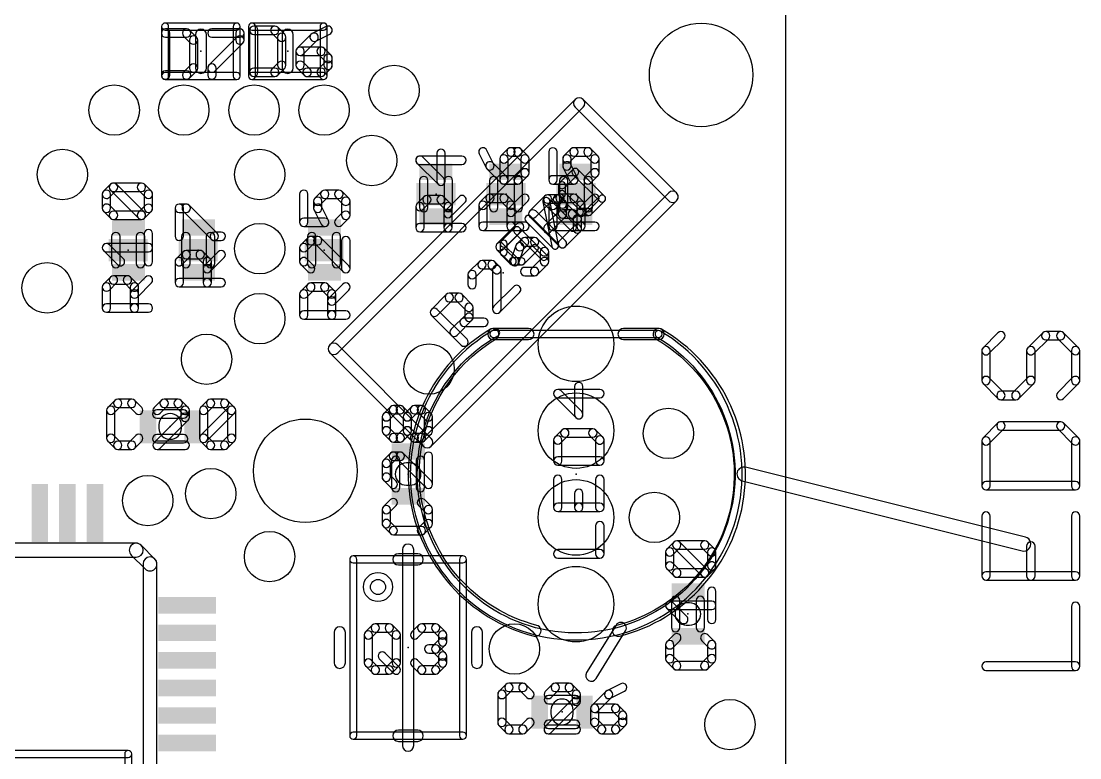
# Model space of a CAD drawing. Extents: x -56 to 120, y -53 to 58.
# Drawn here: x 40.73 to 59.94, y 32.95 to 46.32 of the extents above; entities that cross this region are included whole.
import ezdxf

# ---------------------------------------------------------------- set-up
doc = ezdxf.new("R2010")
doc.units = 0
for name, color, linetype in [('125', 6, 'CONTINUOUS'), ('126', 6, 'CONTINUOUS'), ('17', 82, 'CONTINUOUS'), ('18', 82, 'CONTINUOUS'), ('20', 7, 'CONTINUOUS'), ('21', 253, 'CONTINUOUS'), ('22', 253, 'CONTINUOUS'), ('23', 7, 'CONTINUOUS'), ('24', 7, 'CONTINUOUS'), ('49', 253, 'CONTINUOUS'), ('51', 253, 'CONTINUOUS'), ('52', 253, 'CONTINUOUS')]:
    doc.layers.add(name, color=color, linetype=linetype)

# ---------------------------------------------------------------- blocks, each defined once
blk = doc.blocks.new('RECT')
blk.add_solid([(-0.5, -0.5), (0.5, -0.5), (-0.5, 0.5), (0.5, 0.5)])
blk = doc.blocks.new('ROUNDP')
blk.add_circle((0, 0), 0.5)
blk = doc.blocks.new('ROUNDV')
blk.add_circle((0, 0), 0.5)

msp = doc.modelspace()

# ---------------------------------------------------------------- linework, layer by layer
at = {"layer": '125'}
for points in [[(43.2741, 46.1016), (43.2741, 45.339, 1), (43.4265, 45.339), (43.4265, 46.1016, 1)], [(43.7316, 46.1778), (43.3503, 46.1778, 1), (43.3503, 46.0254), (43.7316, 46.0254, 1)], [(43.9126, 46.0284), (43.7855, 46.1555, 1), (43.6777, 46.0478), (43.8048, 45.9207, 1)], [(44.1922, 46.0254), (44.7007, 46.0254, 1), (44.7007, 46.1778), (44.1922, 46.1778, 1)], [(44.6245, 46.1016), (44.6245, 45.9745, 1), (44.7769, 45.9745), (44.7769, 46.1016, 1)], [(44.8743, 46.1525), (44.8743, 45.3898, 1), (45.0267, 45.3898), (45.0267, 46.1525, 1)], [(45.3318, 46.2287), (44.9505, 46.2287, 1), (44.9505, 46.0763), (45.3318, 46.0763, 1)], [(45.5128, 46.0792), (45.3857, 46.2063, 1), (45.2779, 46.0986), (45.405, 45.9715, 1)], [(46.2668, 46.2206), (46.0126, 46.0935, 1), (46.0807, 45.9572), (46.3349, 46.0843, 1)], [(43.9349, 45.4661), (43.9349, 45.9745, 1), (43.7825, 45.9745), (43.7825, 45.4661, 1)], [(44.6468, 46.0284), (44.1383, 45.52, 1), (44.2461, 45.4122), (44.7545, 45.9207, 1)], [(45.5351, 45.5169), (45.5351, 46.0253, 1), (45.3827, 46.0253), (45.3827, 45.5169, 1)], [(45.9928, 46.0792), (45.7385, 45.825, 1), (45.8463, 45.7172), (46.1005, 45.9715, 1)], [(45.7162, 45.7711), (45.7162, 45.5169, 1), (45.8686, 45.5169), (45.8686, 45.7711, 1)], [(46.1738, 45.8473), (45.7924, 45.8473, 1), (45.7924, 45.6949), (46.1738, 45.6949, 1)], [(46.3547, 45.6979), (46.2276, 45.825, 1), (46.1199, 45.7172), (46.247, 45.5901, 1)], [(43.7855, 45.2851), (43.9126, 45.4122, 1), (43.8048, 45.52), (43.6777, 45.3929, 1)], [(44.116, 45.4661), (44.116, 45.339, 1), (44.2684, 45.339), (44.2684, 45.4661, 1)], [(45.3857, 45.3359), (45.5128, 45.463, 1), (45.405, 45.5708), (45.2779, 45.4437, 1)], [(45.7385, 45.463), (45.8657, 45.3359, 1), (45.9734, 45.4437), (45.8463, 45.5708, 1)], [(46.2276, 45.3359), (46.3547, 45.463, 1), (46.247, 45.5708), (46.1199, 45.4437, 1)], [(46.3771, 45.5169), (46.3771, 45.644, 1), (46.2247, 45.644), (46.2247, 45.5169, 1)], [(43.3503, 45.2628), (43.7316, 45.2628, 1), (43.7316, 45.4152), (43.3503, 45.4152, 1)], [(44.9505, 45.3136), (45.3318, 45.3136, 1), (45.3318, 45.466), (44.9505, 45.466, 1)], [(45.9195, 45.3136), (46.1738, 45.3136, 1), (46.1738, 45.466), (45.9195, 45.466, 1)], [(49.042, 43.912), (49.169, 43.658, 1), (49.305, 43.726), (49.178, 43.98, 1)], [(49.5653, 43.9997), (49.4383, 43.8727, 1), (49.5457, 43.7653), (49.6727, 43.8923, 1)], [(49.746, 44.022), (49.619, 44.022, 1), (49.619, 43.87), (49.746, 43.87, 1)], [(49.9267, 43.8727), (49.7997, 43.9997, 1), (49.6923, 43.8923), (49.8193, 43.7653, 1)], [(50.304, 43.946), (50.304, 43.438, 1), (50.456, 43.438), (50.456, 43.946, 1)], [(50.6875, 43.765), (50.8155, 43.892, 1), (50.7085, 44), (50.5805, 43.873, 1)], [(50.762, 43.87), (51.016, 43.87, 1), (51.016, 44.022), (50.762, 44.022, 1)], [(50.9623, 43.8923), (51.0893, 43.7653, 1), (51.1967, 43.8727), (51.0697, 43.9997, 1)], [(48.73, 43.87), (47.967, 43.87, 1), (47.967, 43.718), (48.73, 43.718, 1)], [(47.9133, 43.7403), (48.2953, 43.3583, 1), (48.4027, 43.4657), (48.0207, 43.8477, 1)], [(48.425, 43.412), (48.425, 43.921, 1), (48.273, 43.921), (48.273, 43.412, 1)], [(49.416, 43.819), (49.416, 43.438, 1), (49.568, 43.438), (49.568, 43.819, 1)], [(49.949, 43.565), (49.949, 43.819, 1), (49.797, 43.819), (49.797, 43.565, 1)], [(50.71, 43.692), (50.71, 43.819, 1), (50.558, 43.819), (50.558, 43.692, 1)], [(51.067, 43.819), (51.067, 43.565, 1), (51.219, 43.565), (51.219, 43.819, 1)], [(49.1834, 43.6382), (49.4384, 43.3842, 1), (49.5456, 43.4918), (49.2906, 43.7458, 1)], [(49.7997, 43.3843), (49.9267, 43.5113, 1), (49.8193, 43.6187), (49.6923, 43.4917, 1)], [(50.8299, 43.4722), (50.7019, 43.7262, 1), (50.5661, 43.6578), (50.6941, 43.4038, 1)], [(51.0893, 43.6187), (50.9623, 43.4917, 1), (51.0697, 43.3843), (51.1967, 43.5113, 1)], [(49.492, 43.362), (49.746, 43.362, 1), (49.746, 43.514), (49.492, 43.514, 1)], [(50.38, 43.362), (50.762, 43.362, 1), (50.762, 43.514), (50.38, 43.514, 1)], [(42.3307, 43.1222), (42.4587, 43.2492, 1), (42.3517, 43.3572), (42.2237, 43.2302, 1)], [(42.3532, 42.9222), (42.3532, 43.1762, 1), (42.2012, 43.1762), (42.2012, 42.9222, 1)], [(42.4052, 43.2272), (42.9132, 43.2272, 1), (42.9132, 43.3792), (42.4052, 43.3792, 1)], [(42.9669, 42.8489), (42.4589, 43.3569, 1), (42.3515, 43.2495), (42.8595, 42.7415, 1)], [(42.8595, 43.2495), (42.9865, 43.1225, 1), (43.0939, 43.2299), (42.9669, 43.3569, 1)], [(42.9642, 43.1762), (42.9642, 42.9222, 1), (43.1162, 42.9222), (43.1162, 43.1762, 1)], [(45.783, 43.177), (45.783, 42.668, 1), (45.935, 42.668), (45.935, 43.177, 1)], [(46.1667, 42.9963), (46.2937, 43.1233, 1), (46.1863, 43.2307), (46.0593, 43.1037, 1)], [(46.24, 43.101), (46.495, 43.101, 1), (46.495, 43.253), (46.24, 43.253, 1)], [(46.4413, 43.1233), (46.5683, 42.9963, 1), (46.6757, 43.1037), (46.5487, 43.2307, 1)], [(46.189, 42.922), (46.189, 43.05, 1), (46.037, 43.05), (46.037, 42.922, 1)], [(46.546, 43.05), (46.546, 42.795, 1), (46.698, 42.795), (46.698, 43.05, 1)], [(48.0207, 42.8983), (48.1477, 43.0253, 1), (48.0403, 43.1327), (47.9133, 43.0057, 1)], [(48.094, 43.003), (48.349, 43.003, 1), (48.349, 43.155), (48.094, 43.155, 1)], [(48.2953, 43.0253), (48.4223, 42.8983, 1), (48.5297, 43.0057), (48.4027, 43.1327, 1)], [(48.5297, 42.7713), (48.7837, 43.0253, 1), (48.6763, 43.1327), (48.4223, 42.8787, 1)], [(49.186, 42.596), (49.186, 42.977, 1), (49.034, 42.977), (49.034, 42.596, 1)], [(49.1637, 42.9233), (49.2907, 43.0503, 1), (49.1833, 43.1577), (49.0563, 43.0307, 1)], [(49.237, 43.028), (49.492, 43.028, 1), (49.492, 43.18), (49.237, 43.18, 1)], [(49.4383, 43.0503), (49.5653, 42.9233, 1), (49.6727, 43.0307), (49.5457, 43.1577, 1)], [(49.543, 42.977), (49.543, 42.85, 1), (49.695, 42.85), (49.695, 42.977, 1)], [(49.6727, 42.7963), (49.9267, 43.0503, 1), (49.8193, 43.1577), (49.5653, 42.9037, 1)], [(50.456, 42.596), (50.456, 42.977, 1), (50.304, 42.977), (50.304, 42.596, 1)], [(50.4337, 42.9233), (50.5607, 43.0503, 1), (50.4533, 43.1577), (50.3263, 43.0307, 1)], [(50.507, 43.028), (50.762, 43.028, 1), (50.762, 43.18), (50.507, 43.18, 1)], [(50.7083, 43.0503), (50.8353, 42.9233, 1), (50.9427, 43.0307), (50.8157, 43.1577, 1)], [(50.813, 42.977), (50.813, 42.85, 1), (50.965, 42.85), (50.965, 42.977, 1)], [(50.9427, 42.7963), (51.1967, 43.0503, 1), (51.0893, 43.1577), (50.8353, 42.9037, 1)], [(42.4587, 42.8492), (42.3307, 42.9762, 1), (42.2237, 42.8682), (42.3517, 42.7412, 1)], [(42.9132, 42.8712), (42.4052, 42.8712, 1), (42.4052, 42.7192), (42.9132, 42.7192, 1)], [(42.9865, 42.9759), (42.8595, 42.8489, 1), (42.9669, 42.7415), (43.0939, 42.8685, 1)], [(43.6748, 42.414), (43.6748, 42.923, 1), (43.5228, 42.923), (43.5228, 42.414, 1)], [(43.5988, 42.847), (43.7258, 42.847, 1), (43.7258, 42.999), (43.5988, 42.999, 1)], [(43.672, 42.8693), (44.18, 42.3603, 1), (44.2876, 42.4677), (43.7796, 42.9767, 1)], [(46.308, 42.702), (46.181, 42.956, 1), (46.045, 42.888), (46.172, 42.634, 1)], [(46.5683, 42.8487), (46.4413, 42.7217, 1), (46.5487, 42.6143), (46.6757, 42.7413, 1)], [(48.043, 42.57), (48.043, 42.952, 1), (47.891, 42.952), (47.891, 42.57, 1)], [(48.4, 42.952), (48.4, 42.825, 1), (48.552, 42.825), (48.552, 42.952, 1)], [(48.4, 42.825), (48.4, 42.57, 1), (48.552, 42.57), (48.552, 42.825, 1)], [(49.543, 42.85), (49.543, 42.596, 1), (49.695, 42.596), (49.695, 42.85, 1)], [(50.813, 42.85), (50.813, 42.596, 1), (50.965, 42.596), (50.965, 42.85, 1)], [(45.859, 42.592), (46.24, 42.592, 1), (46.24, 42.744), (45.859, 42.744, 1)], [(49.619, 42.672), (49.11, 42.672, 1), (49.11, 42.52), (49.619, 42.52, 1)], [(49.873, 42.672), (49.619, 42.672, 1), (49.619, 42.52), (49.873, 42.52, 1)], [(50.889, 42.672), (50.38, 42.672, 1), (50.38, 42.52), (50.889, 42.52, 1)], [(51.143, 42.672), (50.889, 42.672, 1), (50.889, 42.52), (51.143, 42.52, 1)], [(43.1162, 41.9532), (43.1162, 42.4622, 1), (42.9642, 42.4622), (42.9642, 41.9532, 1)], [(44.2338, 42.338), (44.3608, 42.338, 1), (44.3608, 42.49), (44.2338, 42.49, 1)], [(48.476, 42.646), (47.967, 42.646, 1), (47.967, 42.494), (48.476, 42.494, 1)], [(48.73, 42.646), (48.476, 42.646, 1), (48.476, 42.494), (48.73, 42.494, 1)], [(42.2772, 42.1312), (43.0402, 42.1312, 1), (43.0402, 42.2832), (42.2772, 42.2832, 1)], [(42.5858, 42.007), (42.3308, 42.261, 1), (42.2236, 42.1534), (42.4786, 41.8994, 1)], [(45.783, 42.208), (45.783, 41.953, 1), (45.935, 41.953), (45.935, 42.208, 1)], [(45.9323, 42.3887), (45.8053, 42.2617, 1), (45.9127, 42.1543), (46.0397, 42.2813, 1)], [(46.113, 42.411), (45.986, 42.411, 1), (45.986, 42.259), (46.113, 42.259, 1)], [(46.6757, 41.8797), (46.1667, 42.3887, 1), (46.0593, 42.2813), (46.5683, 41.7723, 1)], [(46.546, 42.335), (46.546, 41.826, 1), (46.698, 41.826), (46.698, 42.335, 1)], [(43.6525, 41.9003), (43.7795, 42.0273, 1), (43.6721, 42.1347), (43.5451, 42.0077, 1)], [(43.7258, 42.005), (43.9798, 42.005, 1), (43.9798, 42.157), (43.7258, 42.157, 1)], [(43.9261, 42.0273), (44.0531, 41.9003, 1), (44.1605, 42.0077), (44.0335, 42.1347, 1)], [(44.1606, 41.7724), (44.4146, 42.0274, 1), (44.307, 42.1346), (44.053, 41.8796, 1)], [(43.6748, 41.572), (43.6748, 41.954, 1), (43.5228, 41.954), (43.5228, 41.572, 1)], [(44.0308, 41.954), (44.0308, 41.826, 1), (44.1828, 41.826), (44.1828, 41.954, 1)], [(44.0308, 41.826), (44.0308, 41.572, 1), (44.1828, 41.572), (44.1828, 41.826, 1)], [(45.8053, 41.8993), (45.9323, 41.7723, 1), (46.0397, 41.8797), (45.9127, 42.0067, 1)], [(42.3309, 41.4385), (42.4589, 41.5665, 1), (42.3515, 41.6739), (42.2235, 41.5459, 1)], [(42.4052, 41.5442), (42.6592, 41.5442, 1), (42.6592, 41.6962), (42.4052, 41.6962, 1)], [(42.6052, 41.5667), (42.7322, 41.4387, 1), (42.8402, 41.5457), (42.7132, 41.6737, 1)], [(42.84, 41.3116), (43.094, 41.5666, 1), (42.9864, 41.6738), (42.7324, 41.4188, 1)], [(42.3532, 41.1112), (42.3532, 41.4922, 1), (42.2012, 41.4922), (42.2012, 41.1112, 1)], [(42.7102, 41.4922), (42.7102, 41.3652, 1), (42.8622, 41.3652), (42.8622, 41.4922, 1)], [(44.1068, 41.648), (43.5988, 41.648, 1), (43.5988, 41.496), (44.1068, 41.496, 1)], [(44.3608, 41.648), (44.1068, 41.648, 1), (44.1068, 41.496), (44.3608, 41.496, 1)], [(45.9127, 41.3123), (46.0397, 41.4393, 1), (45.9323, 41.5467), (45.8053, 41.4197, 1)], [(45.986, 41.417), (46.24, 41.417, 1), (46.24, 41.569), (45.986, 41.569, 1)], [(46.1863, 41.4393), (46.3133, 41.3123, 1), (46.4207, 41.4197), (46.2937, 41.5467, 1)], [(46.4206, 41.1852), (46.6756, 41.4392, 1), (46.5684, 41.5468), (46.3134, 41.2928, 1)], [(42.7102, 41.3652), (42.7102, 41.1112, 1), (42.8622, 41.1112), (42.8622, 41.3652, 1)], [(45.935, 40.984), (45.935, 41.366, 1), (45.783, 41.366), (45.783, 40.984, 1)], [(46.291, 41.366), (46.291, 41.239, 1), (46.443, 41.239), (46.443, 41.366, 1)], [(46.291, 41.239), (46.291, 40.984, 1), (46.443, 40.984), (46.443, 41.239, 1)], [(42.7862, 41.1872), (42.2772, 41.1872, 1), (42.2772, 41.0352), (42.7862, 41.0352, 1)], [(43.0402, 41.1872), (42.7862, 41.1872, 1), (42.7862, 41.0352), (43.0402, 41.0352, 1)], [(46.367, 41.06), (45.859, 41.06, 1), (45.859, 40.908), (46.367, 40.908, 1)], [(46.622, 41.06), (46.367, 41.06, 1), (46.367, 40.908), (46.622, 40.908, 1)], [(51.232, 39.635), (50.469, 39.635, 1), (50.469, 39.483), (51.232, 39.483, 1)], [(50.4153, 39.5053), (50.7963, 39.1243, 1), (50.9037, 39.2317), (50.5227, 39.6127, 1)], [(50.926, 39.178), (50.926, 39.687, 1), (50.774, 39.687), (50.774, 39.178, 1)], [(42.4295, 39.4367), (42.3025, 39.3097, 1), (42.4099, 39.2023), (42.5369, 39.3293, 1)], [(42.7372, 39.459), (42.4832, 39.459, 1), (42.4832, 39.307), (42.7372, 39.307, 1)], [(42.9179, 39.3097), (42.7909, 39.4367, 1), (42.6835, 39.3293), (42.8105, 39.2023, 1)], [(43.2715, 39.4367), (43.1445, 39.3097, 1), (43.2519, 39.2023), (43.3789, 39.3293, 1)], [(43.5792, 39.459), (43.3252, 39.459, 1), (43.3252, 39.307), (43.5792, 39.307, 1)], [(43.7599, 39.3097), (43.6329, 39.4367, 1), (43.5255, 39.3293), (43.6525, 39.2023, 1)], [(44.0939, 39.2023), (44.2209, 39.3293, 1), (44.1135, 39.4367), (43.9865, 39.3097, 1)], [(44.1672, 39.307), (44.4212, 39.307, 1), (44.4212, 39.459), (44.1672, 39.459, 1)], [(44.3675, 39.3293), (44.4945, 39.2023, 1), (44.6019, 39.3097), (44.4749, 39.4367, 1)], [(42.2802, 39.256), (42.2802, 38.748, 1), (42.4322, 38.748), (42.4322, 39.256, 1)], [(43.2519, 38.5673), (43.7599, 39.0753, 1), (43.6525, 39.1827), (43.1445, 38.6747, 1)], [(43.7822, 39.129), (43.7822, 39.256, 1), (43.6302, 39.256), (43.6302, 39.129, 1)], [(44.1162, 38.748), (44.1162, 39.256, 1), (43.9642, 39.256), (43.9642, 38.748, 1)], [(44.0939, 38.6943), (44.6019, 39.2023, 1), (44.4945, 39.3097), (43.9865, 38.8017, 1)], [(44.4722, 39.256), (44.4722, 38.748, 1), (44.6242, 38.748), (44.6242, 39.256, 1)], [(47.4336, 38.8834), (47.4336, 39.1384, 1), (47.2816, 39.1384), (47.2816, 38.8834, 1)], [(47.4113, 39.0847), (47.5383, 39.2117, 1), (47.4309, 39.3191), (47.3039, 39.1921, 1)], [(47.4846, 39.1894), (47.6116, 39.1894, 1), (47.6116, 39.3414), (47.4846, 39.3414, 1)], [(47.5579, 39.2117), (47.6849, 39.0847, 1), (47.7923, 39.1921), (47.6653, 39.3191, 1)], [(47.8146, 38.8834), (47.8146, 39.1384, 1), (47.6626, 39.1384), (47.6626, 38.8834, 1)], [(47.7923, 39.0847), (47.9193, 39.2117, 1), (47.8119, 39.3191), (47.6849, 39.1921, 1)], [(47.8656, 39.1894), (47.9936, 39.1894, 1), (47.9936, 39.3414), (47.8656, 39.3414, 1)], [(47.9399, 39.2117), (48.0669, 39.0847, 1), (48.1743, 39.1921), (48.0473, 39.3191, 1)], [(48.0446, 39.1384), (48.0446, 38.8834, 1), (48.1966, 38.8834), (48.1966, 39.1384, 1)], [(42.3025, 38.6943), (42.4295, 38.5673, 1), (42.5369, 38.6747), (42.4099, 38.8017, 1)], [(42.7909, 38.5673), (42.9179, 38.6943, 1), (42.8105, 38.8017), (42.6835, 38.6747, 1)], [(44.2209, 38.6747), (44.0939, 38.8017, 1), (43.9865, 38.6943), (44.1135, 38.5673, 1)], [(44.4945, 38.8017), (44.3675, 38.6747, 1), (44.4749, 38.5673), (44.6019, 38.6943, 1)], [(47.5383, 38.8101), (47.4113, 38.9371, 1), (47.3039, 38.8297), (47.4309, 38.7027, 1)], [(47.6116, 38.8324), (47.4846, 38.8324, 1), (47.4846, 38.6804), (47.6116, 38.6804, 1)], [(47.6849, 38.9371), (47.5579, 38.8101, 1), (47.6653, 38.7027), (47.7923, 38.8297, 1)], [(47.9193, 38.8101), (47.7923, 38.9371, 1), (47.6849, 38.8297), (47.8119, 38.7027, 1)], [(47.9936, 38.8324), (47.8656, 38.8324, 1), (47.8656, 38.6804), (47.9936, 38.6804, 1)], [(48.0669, 38.9371), (47.9399, 38.8101, 1), (48.0473, 38.7027), (48.1743, 38.8297, 1)], [(50.542, 38.8985), (50.415, 38.7705, 1), (50.523, 38.6635), (50.65, 38.7915, 1)], [(51.105, 38.921), (50.596, 38.921, 1), (50.596, 38.769), (51.105, 38.769, 1)], [(51.286, 38.7705), (51.159, 38.8985, 1), (51.051, 38.7915), (51.178, 38.6635, 1)], [(42.4832, 38.545), (42.7372, 38.545, 1), (42.7372, 38.697), (42.4832, 38.697, 1)], [(43.7062, 38.697), (43.1982, 38.697, 1), (43.1982, 38.545), (43.7062, 38.545, 1)], [(44.4212, 38.697), (44.1672, 38.697, 1), (44.1672, 38.545), (44.4212, 38.545, 1)], [(50.393, 38.717), (50.393, 38.336, 1), (50.545, 38.336), (50.545, 38.717, 1)], [(51.308, 38.336), (51.308, 38.717, 1), (51.156, 38.717), (51.156, 38.336, 1)], [(47.4309, 38.4771), (47.3039, 38.3501, 1), (47.4113, 38.2427), (47.5383, 38.3697, 1)], [(47.6116, 38.4994), (47.4846, 38.4994, 1), (47.4846, 38.3474), (47.6116, 38.3474, 1)], [(48.1743, 37.9681), (47.6653, 38.4771, 1), (47.5579, 38.3697), (48.0669, 37.8607, 1)], [(48.0446, 38.4234), (48.0446, 37.9144, 1), (48.1966, 37.9144), (48.1966, 38.4234, 1)], [(47.2816, 38.2964), (47.2816, 38.0414, 1), (47.4336, 38.0414), (47.4336, 38.2964, 1)], [(50.469, 38.26), (51.232, 38.26, 1), (51.232, 38.412), (50.469, 38.412, 1)], [(47.3039, 37.9877), (47.4309, 37.8607, 1), (47.5383, 37.9681), (47.4113, 38.0951, 1)], [(50.393, 38.003), (50.393, 37.494, 1), (50.545, 37.494), (50.545, 38.003, 1)], [(51.308, 37.494), (51.308, 38.003, 1), (51.156, 38.003), (51.156, 37.494, 1)], [(50.926, 37.494), (50.926, 37.748, 1), (50.774, 37.748), (50.774, 37.494, 1)], [(47.2816, 37.4544), (47.2816, 37.1994, 1), (47.4336, 37.1994), (47.4336, 37.4544, 1)], [(47.4309, 37.6351), (47.3039, 37.5081, 1), (47.4113, 37.4007), (47.5383, 37.5277, 1)], [(48.1743, 37.5081), (48.0473, 37.6351, 1), (47.9399, 37.5277), (48.0669, 37.4007, 1)], [(48.1966, 37.1994), (48.1966, 37.4544, 1), (48.0446, 37.4544), (48.0446, 37.1994, 1)], [(50.469, 37.418), (50.85, 37.418, 1), (50.85, 37.57), (50.469, 37.57, 1)], [(50.85, 37.418), (51.232, 37.418, 1), (51.232, 37.57), (50.85, 37.57, 1)], [(47.3039, 37.1457), (47.4309, 37.0187, 1), (47.5383, 37.1261), (47.4113, 37.2531, 1)], [(47.4846, 36.9964), (47.9936, 36.9964, 1), (47.9936, 37.1484), (47.4846, 37.1484, 1)], [(48.0473, 37.0187), (48.1743, 37.1457, 1), (48.0669, 37.2531), (47.9399, 37.1261, 1)], [(51.308, 36.652), (51.308, 37.161, 1), (51.156, 37.161), (51.156, 36.652, 1)], [(50.469, 36.576), (51.232, 36.576, 1), (51.232, 36.728), (50.469, 36.728, 1)], [(52.555, 36.6316), (52.6821, 36.7587, 1), (52.5744, 36.8664), (52.4473, 36.7393, 1)], [(52.5774, 36.4312), (52.5774, 36.6855, 1), (52.425, 36.6855), (52.425, 36.4312, 1)], [(52.6283, 36.7364), (53.1367, 36.7364, 1), (53.1367, 36.8888), (52.6283, 36.8888, 1)], [(53.1906, 36.358), (52.6821, 36.8664, 1), (52.5744, 36.7587), (53.0828, 36.2502, 1)], [(53.0828, 36.7587), (53.2099, 36.6316, 1), (53.3177, 36.7393), (53.1906, 36.8664, 1)], [(53.1876, 36.6855), (53.1876, 36.4312, 1), (53.34, 36.4312), (53.34, 36.6855, 1)], [(52.6821, 36.358), (52.555, 36.4851, 1), (52.4473, 36.3774), (52.5744, 36.2502, 1)], [(53.2099, 36.4851), (53.0828, 36.358, 1), (53.1906, 36.2502), (53.3177, 36.3774, 1)], [(53.1367, 36.3803), (52.6283, 36.3803, 1), (52.6283, 36.2279), (53.1367, 36.2279, 1)], [(53.34, 35.4622), (53.34, 35.9706, 1), (53.1876, 35.9706), (53.1876, 35.4622, 1)], [(52.8092, 35.516), (52.555, 35.7703, 1), (52.4473, 35.6625), (52.7015, 35.4083, 1)], [(52.5012, 35.6402), (53.2638, 35.6402, 1), (53.2638, 35.7926), (52.5012, 35.7926, 1)], [(47.0837, 35.1263), (47.2107, 35.2533, 1), (47.1033, 35.3607), (46.9763, 35.2337, 1)], [(47.157, 35.231), (47.411, 35.231, 1), (47.411, 35.383), (47.157, 35.383, 1)], [(47.3573, 35.2533), (47.4843, 35.1263, 1), (47.5917, 35.2337), (47.4647, 35.3607, 1)], [(47.9257, 35.1263), (48.0527, 35.2533, 1), (47.9453, 35.3607), (47.8183, 35.2337, 1)], [(47.999, 35.231), (48.253, 35.231, 1), (48.253, 35.383), (47.999, 35.383, 1)], [(48.1993, 35.2533), (48.3263, 35.1263, 1), (48.4337, 35.2337), (48.3067, 35.3607, 1)], [(47.106, 34.671), (47.106, 35.18, 1), (46.954, 35.18), (46.954, 34.671, 1)], [(47.462, 35.18), (47.462, 34.671, 1), (47.614, 34.671), (47.614, 35.18, 1)], [(48.304, 35.18), (48.304, 35.053, 1), (48.456, 35.053), (48.456, 35.18, 1)], [(52.5744, 35.1825), (52.4473, 35.0554, 1), (52.555, 34.9476), (52.6821, 35.0748, 1)], [(53.3177, 35.0554), (53.1906, 35.1825, 1), (53.0828, 35.0748), (53.2099, 34.9476, 1)], [(48.253, 35.002), (48.126, 35.002, 1), (48.126, 34.85), (48.253, 34.85, 1)], [(48.199, 34.8725), (48.326, 34.7445, 1), (48.434, 34.8515), (48.307, 34.9795, 1)], [(48.3263, 35.1067), (48.1993, 34.9797, 1), (48.3067, 34.8723), (48.4337, 34.9993, 1)], [(52.425, 35.0015), (52.425, 34.7473, 1), (52.5774, 34.7473), (52.5774, 35.0015, 1)], [(53.34, 34.7473), (53.34, 35.0015, 1), (53.1876, 35.0015), (53.1876, 34.7473, 1)], [(47.2303, 34.7443), (47.4843, 34.4903, 1), (47.5917, 34.5977), (47.3377, 34.8517, 1)], [(48.304, 34.798), (48.304, 34.671, 1), (48.456, 34.671), (48.456, 34.798, 1)], [(52.4473, 34.6934), (52.5744, 34.5663, 1), (52.6821, 34.6741), (52.555, 34.8012, 1)], [(53.1906, 34.5663), (53.3177, 34.6934, 1), (53.2099, 34.8012), (53.0828, 34.6741, 1)], [(47.2107, 34.5977), (47.0837, 34.7247, 1), (46.9763, 34.6173), (47.1033, 34.4903, 1)], [(47.411, 34.62), (47.157, 34.62, 1), (47.157, 34.468), (47.411, 34.468, 1)], [(47.4843, 34.7247), (47.3573, 34.5977, 1), (47.4647, 34.4903), (47.5917, 34.6173, 1)], [(48.0527, 34.5977), (47.9257, 34.7247, 1), (47.8183, 34.6173), (47.9453, 34.4903, 1)], [(48.253, 34.62), (47.999, 34.62, 1), (47.999, 34.468), (48.253, 34.468, 1)], [(48.3263, 34.7247), (48.1993, 34.5977, 1), (48.3067, 34.4903), (48.4337, 34.6173, 1)], [(52.6283, 34.544), (53.1367, 34.544, 1), (53.1367, 34.6964), (52.6283, 34.6964, 1)], [(49.5275, 34.2807), (49.4005, 34.1537, 1), (49.5079, 34.0463), (49.6349, 34.1733, 1)], [(49.8352, 34.303), (49.5812, 34.303, 1), (49.5812, 34.151), (49.8352, 34.151, 1)], [(50.0159, 34.1537), (49.8889, 34.2807, 1), (49.7815, 34.1733), (49.9085, 34.0463, 1)], [(50.3695, 34.2807), (50.2425, 34.1537, 1), (50.3499, 34.0463), (50.4769, 34.1733, 1)], [(50.6772, 34.303), (50.4232, 34.303, 1), (50.4232, 34.151), (50.6772, 34.151, 1)], [(50.8579, 34.1537), (50.7309, 34.2807, 1), (50.6235, 34.1733), (50.7505, 34.0463, 1)], [(51.6122, 34.295), (51.3582, 34.168, 1), (51.4262, 34.032), (51.6802, 34.159, 1)], [(49.3782, 34.1), (49.3782, 33.592, 1), (49.5302, 33.592), (49.5302, 34.1, 1)], [(50.35, 33.4103), (50.858, 33.9193, 1), (50.7504, 34.0267), (50.2424, 33.5177, 1)], [(50.8802, 33.973), (50.8802, 34.1, 1), (50.7282, 34.1), (50.7282, 33.973, 1)], [(51.3385, 34.1537), (51.0845, 33.8997, 1), (51.1919, 33.7923), (51.4459, 34.0463, 1)], [(51.0622, 33.846), (51.0622, 33.592, 1), (51.2142, 33.592), (51.2142, 33.846, 1)], [(51.5192, 33.922), (51.1382, 33.922, 1), (51.1382, 33.77), (51.5192, 33.77, 1)], [(51.6999, 33.7727), (51.5729, 33.8997, 1), (51.4655, 33.7923), (51.5925, 33.6653, 1)], [(49.4002, 33.5385), (49.5272, 33.4105, 1), (49.6352, 33.5175), (49.5082, 33.6455, 1)], [(49.8892, 33.4105), (50.0162, 33.5385, 1), (49.9082, 33.6455), (49.7812, 33.5175, 1)], [(51.0842, 33.5385), (51.2112, 33.4105, 1), (51.3192, 33.5175), (51.1922, 33.6455, 1)], [(51.5732, 33.4105), (51.7002, 33.5385, 1), (51.5922, 33.6455), (51.4652, 33.5175, 1)], [(51.7222, 33.592), (51.7222, 33.719, 1), (51.5702, 33.719), (51.5702, 33.592, 1)], [(49.5812, 33.388), (49.8352, 33.388, 1), (49.8352, 33.54), (49.5812, 33.54, 1)], [(50.8042, 33.54), (50.2962, 33.54, 1), (50.2962, 33.388), (50.8042, 33.388, 1)], [(51.2652, 33.388), (51.5192, 33.388, 1), (51.5192, 33.54), (51.2652, 33.54, 1)]]:
    msp.add_lwpolyline(points, format="xyb", close=True, dxfattribs=at)
at = {"layer": '126'}
for points in [[(50.0687, 42.7652), (50.3383, 43.0349, 1), (50.2306, 43.1426), (49.9609, 42.873, 1)], [(50.2844, 43.0126), (50.4642, 43.0126, 1), (50.4642, 43.165), (50.2844, 43.165, 1)], [(50.4103, 43.0349), (50.5002, 42.945, 1), (50.608, 43.0528), (50.5181, 43.1426, 1)], [(50.4779, 42.9989), (50.4779, 42.8191, 1), (50.6303, 42.8191), (50.6303, 42.9989, 1)], [(50.608, 42.3337), (50.0687, 42.873, 1), (49.9609, 42.7652), (50.5002, 42.226, 1)], [(50.3383, 42.4956), (50.608, 42.7652, 1), (50.5002, 42.873), (50.2306, 42.6034, 1)], [(50.5541, 42.7429), (50.7338, 42.7429, 1), (50.7338, 42.8953), (50.5541, 42.8953, 1)], [(50.68, 42.7652), (50.7698, 42.6754, 1), (50.8776, 42.7831), (50.7877, 42.873, 1)], [(49.7251, 42.6372), (49.3656, 42.2776, 1), (49.4733, 42.1699), (49.8328, 42.5294, 1)], [(50.7475, 42.7292), (50.7475, 42.5495, 1), (50.8999, 42.5495), (50.8999, 42.7292, 1)], [(50.7698, 42.6034), (50.5002, 42.3337, 1), (50.608, 42.226), (50.8776, 42.4956, 1)], [(49.3656, 42.1699), (49.6352, 41.9002, 1), (49.743, 42.008), (49.4733, 42.2776, 1)], [(49.7614, 41.93), (49.8512, 42.1997, 1), (49.7067, 42.2478), (49.6168, 41.9782, 1)], [(49.8328, 42.1699), (49.9227, 42.2598, 1), (49.815, 42.3675), (49.7251, 42.2776, 1)], [(49.8688, 42.2374), (50.0486, 42.2374, 1), (50.0486, 42.3898), (49.8688, 42.3898, 1)], [(49.9947, 42.2598), (50.1745, 42.08, 1), (50.2822, 42.1878), (50.1025, 42.3675, 1)], [(50.1522, 42.1339), (50.1522, 41.9541, 1), (50.3046, 41.9541), (50.3046, 42.1339, 1)], [(49.0398, 41.9519), (48.8601, 41.7722, 1), (48.9678, 41.6644), (49.1476, 41.8441, 1)], [(49.2735, 41.9742), (49.0937, 41.9742, 1), (49.0937, 41.8218), (49.2735, 41.8218, 1)], [(49.4172, 41.862), (49.3274, 41.9519, 1), (49.2196, 41.8441), (49.3095, 41.7543, 1)], [(50.1745, 42.008), (49.9947, 41.8282, 1), (50.1025, 41.7205), (50.2822, 41.9002, 1)], [(48.8378, 41.7183), (48.8378, 41.5385, 1), (48.9902, 41.5385), (48.9902, 41.7183, 1)], [(49.4396, 41.0891), (49.4396, 41.8082, 1), (49.2872, 41.8082), (49.2872, 41.0891, 1)], [(50.0486, 41.8506), (49.8688, 41.8506, 1), (49.8688, 41.6982), (50.0486, 41.6982, 1)], [(49.669, 41.5025), (49.3095, 41.143, 1), (49.4172, 41.0352), (49.7768, 41.3948, 1)], [(48.2826, 40.9792), (48.5522, 41.2488, 1), (48.4445, 41.3566), (48.1748, 41.0869, 1)], [(48.4984, 41.2265), (48.6781, 41.2265, 1), (48.6781, 41.3789), (48.4984, 41.3789, 1)], [(48.6242, 41.2488), (48.804, 41.069, 1), (48.9118, 41.1768), (48.732, 41.3566, 1)], [(48.7817, 41.1229), (48.7817, 40.9432, 1), (48.9341, 40.9432), (48.9341, 41.1229, 1)], [(48.8219, 40.5476), (48.2826, 41.0869, 1), (48.1748, 40.9792), (48.7141, 40.4399, 1)], [(48.804, 40.997), (48.5344, 40.7274, 1), (48.6421, 40.6196), (48.9118, 40.8893, 1)], [(48.768, 40.7771), (49.1275, 40.7771, 1), (49.1275, 40.9295), (48.768, 40.9295, 1)], [(51.2318, 39.6356), (50.4691, 39.6356, 1), (50.4691, 39.4832), (51.2318, 39.4832, 1)], [(50.4153, 39.5055), (50.7966, 39.1242, 1), (50.9044, 39.232), (50.523, 39.6133, 1)], [(50.9267, 39.1781), (50.9267, 39.6865, 1), (50.7743, 39.6865), (50.7743, 39.1781, 1)], [(50.5424, 38.8984), (50.4153, 38.7713, 1), (50.523, 38.6636), (50.6501, 38.7907, 1)], [(51.1047, 38.9208), (50.5963, 38.9208, 1), (50.5963, 38.7684), (51.1047, 38.7684, 1)], [(51.2857, 38.7713), (51.1586, 38.8984, 1), (51.0508, 38.7907), (51.1779, 38.6636, 1)], [(50.3929, 38.7175), (50.3929, 38.3361, 1), (50.5453, 38.3361), (50.5453, 38.7175, 1)], [(51.308, 38.3361), (51.308, 38.7175, 1), (51.1556, 38.7175), (51.1556, 38.3361, 1)], [(50.4691, 38.2599), (51.2318, 38.2599, 1), (51.2318, 38.4123), (50.4691, 38.4123, 1)], [(50.3929, 38.0026), (50.3929, 37.4942, 1), (50.5453, 37.4942), (50.5453, 38.0026, 1)], [(51.308, 37.4942), (51.308, 38.0026, 1), (51.1556, 38.0026), (51.1556, 37.4942, 1)], [(50.9267, 37.4942), (50.9267, 37.7484, 1), (50.7743, 37.7484), (50.7743, 37.4942, 1)], [(50.4691, 37.418), (51.2318, 37.418, 1), (51.2318, 37.5704), (50.4691, 37.5704, 1)], [(51.308, 36.6522), (51.308, 37.1606, 1), (51.1556, 37.1606), (51.1556, 36.6522, 1)], [(50.4691, 36.576), (51.2318, 36.576, 1), (51.2318, 36.7284), (50.4691, 36.7284, 1)]]:
    msp.add_lwpolyline(points, format="xyb", close=True, dxfattribs=at)
at = {"layer": '20'}
msp.add_line((54.61, 0), (54.61, 50.8), dxfattribs=at)
at = {"layer": '21'}
for points in [[(43.8912, 46.0708), (43.8912, 45.4708, 1), (44.0944, 45.4708), (44.0944, 46.0708, 1)], [(45.6692, 45.4708), (45.6692, 46.0708, 1), (45.466, 46.0708), (45.466, 45.4708, 1)], [(43.2308, 38.9941), (43.2308, 38.9331, 1), (43.6372, 38.9331), (43.6372, 38.9941, 1)], [(47.7215, 37.8968), (47.7825, 37.8968, 1), (47.7825, 38.3032), (47.7215, 38.3032, 1)], [(29.318, 36.591), (42.818, 36.591, 1), (42.818, 36.845), (29.318, 36.845, 1)], [(42.7282, 36.6282), (42.9782, 36.3782, 1), (43.1578, 36.5578), (42.9078, 36.8078, 1)], [(47.6504, 36.7284), (47.6504, 33.1724, 1), (47.8536, 33.1724), (47.8536, 36.7284, 1)], [(42.941, 36.468), (42.941, 23.468, 1), (43.195, 23.468), (43.195, 36.468, 1)], [(47.577, 36.4492), (47.927, 36.4492, 1), (47.927, 36.6524), (47.577, 36.6524, 1)], [(52.8015, 35.3568), (52.8625, 35.3568, 1), (52.8625, 35.7632), (52.8015, 35.7632, 1)], [(51.5264, 35.3594), (50.993, 34.4958, 1), (51.1658, 34.389), (51.6992, 35.2526, 1)], [(46.4112, 35.2254), (46.4112, 34.6754, 1), (46.6144, 34.6754), (46.6144, 35.2254, 1)], [(48.9004, 35.2254), (48.9004, 34.6754, 1), (49.1036, 34.6754), (49.1036, 35.2254, 1)], [(50.3428, 33.8125), (50.3428, 33.7515, 1), (50.7492, 33.7515), (50.7492, 33.8125, 1)], [(47.577, 33.2488), (47.927, 33.2488, 1), (47.927, 33.452), (47.577, 33.452, 1)]]:
    msp.add_lwpolyline(points, format="xyb", close=True, dxfattribs=at)
at = {"layer": '22'}
for points in [[(50.7855, 44.8984), (46.3307, 40.4437, 1), (46.4744, 40.3), (50.9292, 44.7548, 1)], [(52.6262, 43.2014), (50.9292, 44.8984, 1), (50.7855, 44.7548), (52.4825, 43.0577, 1)], [(50.5914, 43.2955), (50.8341, 43.5382, 1), (50.7443, 43.628), (50.5016, 43.3853, 1)], [(50.7443, 43.5382), (51.2296, 43.0528, 1), (51.3194, 43.1426), (50.8341, 43.628, 1)], [(50.61, 43.1786), (50.61, 43.3404, 1), (50.483, 43.3404), (50.483, 43.1786, 1)], [(50.915, 42.8999), (50.5914, 43.2235, 1), (50.5016, 43.1337), (50.8252, 42.8101, 1)], [(48.1714, 38.6029), (52.6262, 43.0577, 1), (52.4825, 43.2014), (48.0278, 38.7466, 1)], [(50.7902, 42.6134), (50.3049, 43.0988, 1), (50.2151, 43.009), (50.7004, 42.5236, 1)], [(50.1977, 43.0414), (50.3595, 42.2325, 1), (50.484, 42.2574), (50.3222, 43.0663, 1)], [(51.2296, 43.1426), (50.9869, 42.8999, 1), (51.0767, 42.8101), (51.3194, 43.0528, 1)], [(51.0318, 42.9185), (50.8701, 42.9185, 1), (50.8701, 42.7915), (51.0318, 42.7915, 1)], [(50.4666, 42.2898), (49.9813, 42.7752, 1), (49.8915, 42.6854), (50.3768, 42.2, 1)], [(49.6858, 42.5695), (49.4432, 42.3269, 1), (49.533, 42.2371), (49.7756, 42.4797, 1)], [(50.261, 42.0842), (49.7756, 42.5695, 1), (49.6858, 42.4797), (50.1712, 41.9944, 1)], [(49.4246, 42.282), (49.4246, 42.1202, 1), (49.5516, 42.1202), (49.5516, 42.282, 1)], [(49.4432, 42.0753), (49.605, 41.9135, 1), (49.6948, 42.0033), (49.533, 42.1651, 1)], [(49.8565, 41.9135), (50.0992, 42.1562, 1), (50.0094, 42.246), (49.7667, 42.0033, 1)], [(49.6499, 41.8949), (49.8116, 41.8949, 1), (49.8116, 42.0219), (49.6499, 42.0219, 1)], [(49.3531, 40.5525, 1), (49.2497, 40.7275, 0.6678), (50.038, 35.1568, 1), (50.0888, 35.3536, -0.6678)], [(49.3014, 40.5384), (49.9364, 40.5384, 1), (49.9364, 40.7416), (49.3014, 40.7416, 1)], [(51.5371, 35.3537, 1), (51.5869, 35.1567, 0.6746), (52.3491, 40.7282, 1), (52.2481, 40.5518, -0.6746)], [(52.2986, 40.7416), (51.6636, 40.7416, 1), (51.6636, 40.5384), (52.2986, 40.5384, 1)], [(46.3307, 40.3), (48.0278, 38.6029, 1), (48.1714, 38.7466), (46.4744, 40.4437, 1)], [(42.672, 33.0835), (28.956, 33.0835, 1), (28.956, 32.9565), (42.672, 32.9565, 1)], [(42.7355, 25.654), (42.7355, 33.02, 1), (42.6085, 33.02), (42.6085, 25.654, 1)]]:
    msp.add_lwpolyline(points, format="xyb", close=True, dxfattribs=at)
at = {"layer": '23'}
for p in [(43.9928, 45.7708), (45.5676, 45.7708), (48.26, 43.18), (49.53, 43.18), (50.8, 43.18), (42.672, 42.164), (43.942, 42.164), (46.228, 42.164), (43.434, 38.9636), (47.752, 38.1), (52.832, 35.56), (47.752, 34.9504), (50.546, 33.782)]:
    msp.add_point(p, dxfattribs=at)
at = {"layer": '24'}
for p in [(49.4785, 41.7507), (50.8, 38.1)]:
    msp.add_point(p, dxfattribs=at)
at = {"layer": '49'}
for points in [[(58.4581, 40.6638), (58.1869, 40.3926, 1), (58.2947, 40.2849), (58.5659, 40.556, 1)], [(59.1082, 40.2849), (59.3794, 40.556, 1), (59.2716, 40.6638), (59.0004, 40.3926, 1)], [(59.3255, 40.5337), (59.5966, 40.5337, 1), (59.5966, 40.6861), (59.3255, 40.6861, 1)], [(59.5428, 40.556), (59.8139, 40.2849, 1), (59.9217, 40.3926), (59.6505, 40.6638, 1)], [(58.1646, 40.3387), (58.1646, 39.7964, 1), (58.317, 39.7964), (58.317, 40.3387, 1)], [(59.1305, 39.7964), (59.1305, 40.3387, 1), (58.9781, 40.3387), (58.9781, 39.7964, 1)], [(59.7916, 40.3387), (59.7916, 39.7964, 1), (59.944, 39.7964), (59.944, 40.3387, 1)], [(58.1869, 39.7425), (58.4581, 39.4714, 1), (58.5659, 39.5791), (58.2947, 39.8503, 1)], [(58.837, 39.4714), (59.1082, 39.7425, 1), (59.0004, 39.8503), (58.7293, 39.5791, 1)], [(59.8139, 39.8503), (59.5428, 39.5791, 1), (59.6505, 39.4714), (59.9217, 39.7425, 1)], [(58.512, 39.449), (58.7831, 39.449, 1), (58.7831, 39.6014), (58.512, 39.6014, 1)], [(58.4581, 39.0266), (58.1869, 38.7555, 1), (58.2947, 38.6477), (58.5659, 38.9189, 1)], [(59.5966, 39.049), (58.512, 39.049, 1), (58.512, 38.8966), (59.5966, 38.8966, 1)], [(59.9217, 38.7555), (59.6505, 39.0266, 1), (59.5428, 38.9189), (59.8139, 38.6477, 1)], [(58.1646, 38.7016), (58.1646, 37.8881, 1), (58.317, 37.8881), (58.317, 38.7016, 1)], [(59.944, 37.8881), (59.944, 38.7016, 1), (59.7916, 38.7016), (59.7916, 37.8881, 1)], [(58.9588, 36.9532), (53.8788, 38.2232, 1), (53.8172, 37.9768), (58.8972, 36.7068, 1)], [(58.2408, 37.8119), (59.8678, 37.8119, 1), (59.8678, 37.9643), (58.2408, 37.9643, 1)], [(58.1646, 37.3356), (58.1646, 36.2509, 1), (58.317, 36.2509), (58.317, 37.3356, 1)], [(59.944, 36.2509), (59.944, 37.3356, 1), (59.7916, 37.3356), (59.7916, 36.2509, 1)], [(59.1305, 36.2509), (59.1305, 36.7933, 1), (58.9781, 36.7933), (58.9781, 36.2509, 1)], [(58.2408, 36.1747), (59.8678, 36.1747, 1), (59.8678, 36.3271), (58.2408, 36.3271, 1)], [(59.944, 34.6138), (59.944, 35.6984, 1), (59.7916, 35.6984), (59.7916, 34.6138, 1)], [(58.2408, 34.5376), (59.8678, 34.5376, 1), (59.8678, 34.69), (58.2408, 34.69, 1)]]:
    msp.add_lwpolyline(points, format="xyb", close=True, dxfattribs=at)
at = {"layer": '51'}
for points in [[(43.3428, 46.1573), (44.6428, 46.1573, 1), (44.6428, 46.2843), (43.3428, 46.2843, 1)], [(43.4063, 45.3208), (43.4063, 46.2208, 1), (43.2793, 46.2208), (43.2793, 45.3208, 1)], [(44.5793, 46.2208), (44.5793, 45.3208, 1), (44.7063, 45.3208), (44.7063, 46.2208, 1)], [(44.9811, 45.3208), (44.9811, 46.2208, 1), (44.8541, 46.2208), (44.8541, 45.3208, 1)], [(44.9176, 46.1573), (46.2176, 46.1573, 1), (46.2176, 46.2843), (44.9176, 46.2843, 1)], [(46.1541, 46.2208), (46.1541, 45.3208, 1), (46.2811, 45.3208), (46.2811, 46.2208, 1)], [(44.6428, 45.3843), (43.3428, 45.3843, 1), (43.3428, 45.2573), (44.6428, 45.2573, 1)], [(46.2176, 45.3843), (44.9176, 45.3843, 1), (44.9176, 45.2573), (46.2176, 45.2573, 1)], [(48.1122, 42.935), (48.1122, 43.425, 1), (47.9598, 43.425), (47.9598, 42.935, 1)], [(48.4078, 43.425), (48.4078, 42.935, 1), (48.5602, 42.935), (48.5602, 43.425, 1)], [(49.3822, 42.935), (49.3822, 43.425, 1), (49.2298, 43.425), (49.2298, 42.935, 1)], [(49.6778, 43.425), (49.6778, 42.935, 1), (49.8302, 42.935), (49.8302, 43.425, 1)], [(50.6522, 42.935), (50.6522, 43.425, 1), (50.4998, 43.425), (50.4998, 42.935, 1)], [(50.9478, 43.425), (50.9478, 42.935, 1), (51.1002, 42.935), (51.1002, 43.425, 1)], [(42.5242, 41.919), (42.5242, 42.409, 1), (42.3718, 42.409), (42.3718, 41.919, 1)], [(42.8198, 42.409), (42.8198, 41.919, 1), (42.9722, 41.919), (42.9722, 42.409, 1)], [(43.7942, 41.919), (43.7942, 42.409, 1), (43.6418, 42.409), (43.6418, 41.919, 1)], [(44.0898, 42.409), (44.0898, 41.919, 1), (44.2422, 41.919), (44.2422, 42.409, 1)], [(46.0802, 41.919), (46.0802, 42.409, 1), (45.9278, 42.409), (45.9278, 41.919, 1)], [(46.3758, 42.409), (46.3758, 41.919, 1), (46.5282, 41.919), (46.5282, 42.409, 1)], [(43.189, 39.1114), (43.679, 39.1114, 1), (43.679, 39.2638), (43.189, 39.2638, 1)], [(43.679, 38.8158), (43.189, 38.8158, 1), (43.189, 38.6634), (43.679, 38.6634, 1)], [(47.6042, 37.855), (47.6042, 38.345, 1), (47.4518, 38.345), (47.4518, 37.855, 1)], [(47.8998, 38.345), (47.8998, 37.855, 1), (48.0522, 37.855), (48.0522, 38.345, 1)], [(46.6925, 36.5504), (46.6925, 33.3504, 1), (46.8195, 33.3504), (46.8195, 36.5504, 1)], [(48.748, 36.6139), (46.756, 36.6139, 1), (46.756, 36.4869), (48.748, 36.4869, 1)], [(48.8115, 33.3504), (48.8115, 36.5504, 1), (48.6845, 36.5504), (48.6845, 33.3504, 1)], [(52.6842, 35.315), (52.6842, 35.805, 1), (52.5318, 35.805), (52.5318, 35.315, 1)], [(52.9798, 35.805), (52.9798, 35.315, 1), (53.1322, 35.315), (53.1322, 35.805, 1)], [(50.301, 33.9298), (50.791, 33.9298, 1), (50.791, 34.0822), (50.301, 34.0822, 1)], [(50.791, 33.6342), (50.301, 33.6342, 1), (50.301, 33.4818), (50.791, 33.4818, 1)], [(46.756, 33.2869), (48.748, 33.2869, 1), (48.748, 33.4139), (46.756, 33.4139, 1)]]:
    msp.add_lwpolyline(points, format="xyb", close=True, dxfattribs=at)
for radius in [0.2635, 0.1365]:
    msp.add_circle((47.206, 36.0504), radius, dxfattribs=at)
at = {"layer": '52'}
for points in [[(49.3835, 40.6101, 1), (49.3209, 40.7207, 3.7334), (52.3308, 40.6947, 1), (52.2664, 40.5853, -3.7334)], [(52.2986, 40.7035), (49.3014, 40.7035, 1), (49.3014, 40.5765), (52.2986, 40.5765, 1)]]:
    msp.add_lwpolyline(points, format="xyb", close=True, dxfattribs=at)

# ---------------------------------------------------------------- block references
at = {"layer": '17'}
for p, xscale, yscale, rotation in [((53.0706, 45.3428), 1.8796, 1.8796, 225), ((53.0706, 45.3428), 1.8796, 1.8796, 225), ((50.8, 40.4622), 1.3716, 1.3716, 90), ((50.8, 40.4622), 1.3716, 1.3716, 90), ((45.8864, 38.1586), 1.8796, 1.8796, 225), ((45.8864, 38.1586), 1.8796, 1.8796, 225), ((50.8, 38.8874), 1.3716, 1.3716, 90), ((50.8, 38.8874), 1.3716, 1.3716, 90), ((50.8, 37.3126), 1.3716, 1.3716, 90), ((50.8, 37.3126), 1.3716, 1.3716, 90), ((50.8, 35.7378), 1.3716, 1.3716, 90), ((50.8, 35.7378), 1.3716, 1.3716, 90)]:
    msp.add_blockref('ROUNDP', p, dxfattribs=dict(at, xscale=xscale, yscale=yscale, rotation=rotation))
at = {"layer": '18', "xscale": 0.9144, "yscale": 0.9144}
for p in [(47.498, 45.0596), (42.418, 44.704), (43.6816, 44.704), (44.958, 44.704), (46.228, 44.704), (47.0916, 43.7896), (41.4782, 43.5356), (45.0596, 43.5356), (45.0596, 42.1894), (41.1988, 41.4782), (45.0596, 40.9194), (44.0944, 40.1828), (48.133, 40.005), (52.4764, 38.8366), (43.0276, 37.6174), (44.1706, 37.7444), (52.2224, 37.3126), (45.2374, 36.6014), (49.6824, 34.925), (53.594, 33.5534)]:
    msp.add_blockref('ROUNDV', p, dxfattribs=at)
at = {"layer": '21', "xscale": 0.4064, "yscale": 0.7112}
for p, rotation in [((48.26, 43.18), 270), ((49.53, 43.18), 270), ((50.8, 43.18), 270), ((42.672, 42.164), 90), ((43.942, 42.164), 90), ((46.228, 42.164), 90)]:
    msp.add_blockref('RECT', p, dxfattribs=dict(at, rotation=rotation))
at = {"layer": '51'}
for p, xscale, yscale, rotation in [((48.2552, 43.584), 0.3, 0.5999, 270), ((49.5252, 43.584), 0.3, 0.5999, 270), ((50.7951, 43.584), 0.3, 0.5999, 270), ((48.2552, 42.7712), 0.3, 0.5999, 270), ((49.5252, 42.7712), 0.3, 0.5999, 270), ((50.7951, 42.7712), 0.3, 0.5999, 270), ((42.6769, 42.5728), 0.3, 0.5999, 90), ((43.9469, 42.5728), 0.3, 0.5999, 90), ((46.2328, 42.5728), 0.3, 0.5999, 90), ((42.6769, 41.76), 0.3, 0.5999, 90), ((43.9469, 41.76), 0.3, 0.5999, 90), ((46.2328, 41.76), 0.3, 0.5999, 90), ((47.7569, 38.5088), 0.3, 0.5999, 90), ((41.068, 37.3929), 0.3003, 1.0499, 180), ((41.568, 37.3929), 0.3001, 1.0499, 180), ((42.068, 37.3929), 0.3003, 1.0499, 180), ((47.7569, 37.696), 0.3, 0.5999, 90), ((52.8369, 35.9688), 0.3, 0.5999, 90), ((43.743, 35.718), 1.0499, 0.3003, 180), ((43.743, 35.218), 1.0499, 0.3001, 180), ((52.8369, 35.156), 0.3, 0.5999, 90), ((43.743, 34.718), 1.0499, 0.3003, 180), ((43.743, 34.218), 1.0499, 0.3001, 180), ((43.743, 33.718), 1.0499, 0.3003, 180), ((43.743, 33.218), 1.0499, 0.3001, 180)]:
    msp.add_blockref('RECT', p, dxfattribs=dict(at, xscale=xscale, yscale=yscale, rotation=rotation))
at = {"layer": '51', "xscale": 0.3, "yscale": 0.5999}
for p in [(43.03, 38.9588), (43.8428, 38.9588), (50.142, 33.7771), (50.9548, 33.7771)]:
    msp.add_blockref('RECT', p, dxfattribs=at)

doc.saveas('drawing.dxf')
